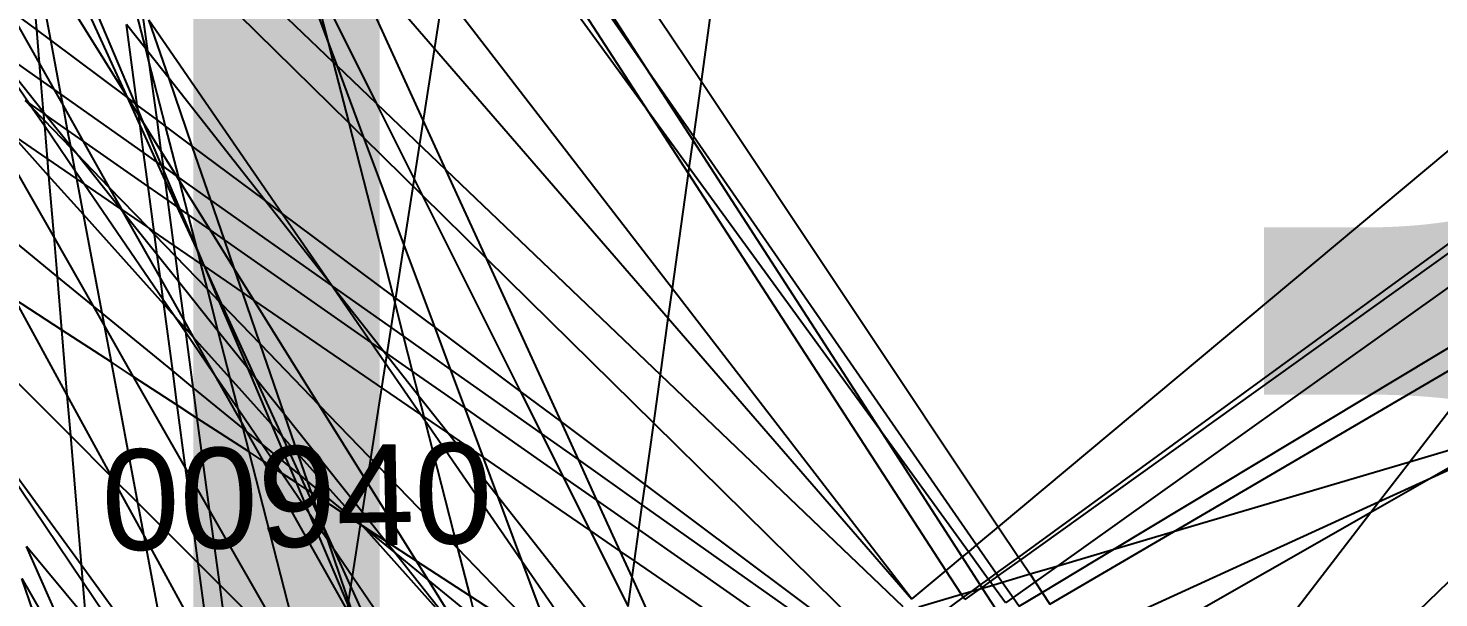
# Model space of a CAD drawing. Header units: metres. Extents: x 0 to 1324930, y 0 to 1631912.
# Drawn here: x 253727.51 to 253741.53, y 1630715.46 to 1630721.11 of the extents above; entities that cross this region are included whole.
import ezdxf
from ezdxf.enums import TextEntityAlignment as Align

# ---------------------------------------------------------------- set-up
doc = ezdxf.new("R2010")
doc.units = ezdxf.units.M
doc.header["$MEASUREMENT"] = 0
for name, color, linetype in [('A_revoir_geometrie_aberrante', 7, 'Continuous'), ('limites_parcelles', 7, 'Continuous'), ('numero_parcelle', 7, 'Continuous')]:
    doc.layers.add(name, color=color, linetype=linetype)
doc.layers.add('Numero_TF', color=7, linetype='Continuous', lineweight=0)
doc.styles.add('Style-Arial', font='arial.ttf')

msp = doc.modelspace()

# ---------------------------------------------------------------- linework, layer by layer
at = {"layer": 'A_revoir_geometrie_aberrante'}
msp.add_line((253747.95549, 1630826.37614), (0, 0), dxfattribs=at)
at = {"layer": 'limites_parcelles'}
for p, q in [((253728.47079, 1630722.75456), (253730.54143, 1630720.77677)), ((253730.70687, 1630722.68197), (253733.91277, 1630718.52804)), ((253733.6747, 1630720.28239), (253731.95896, 1630722.64133)), ((253733.6747, 1630720.28239), (253732.14889, 1630722.63516)), ((253732.32726, 1630722.62937), (253733.65602, 1630720.71161)), ((253733.65602, 1630720.71161), (253732.41862, 1630722.62641)), ((253732.8443, 1630722.61259), (253734.1997, 1630720.58165)), ((253734.1997, 1630720.58165), (253734.47606, 1630722.55962)), ((253728.50091, 1630722.33355), (253730.69605, 1630720.17291)), ((253729.97157, 1630722.36373), (253730.49186, 1630720.97038)), ((253727.70964, 1630722.14036), (253728.48047, 1630720.45469)), ((253727.51781, 1630721.99867), (253727.59313, 1630721.09874)), ((253727.7353, 1630720.99253), (253727.55778, 1630721.93456)), ((253728.48047, 1630720.45469), (253727.55778, 1630721.93456)), ((253731.66126, 1630719.70716), (253730.61987, 1630721.98448)), ((253730.61987, 1630721.98448), (253733.87153, 1630718.23282)), ((253727.94628, 1630721.8395), (253728.57169, 1630720.3677)), ((253730.30661, 1630721.69388), (253730.49186, 1630720.97038)), ((253730.30661, 1630721.69388), (253730.97013, 1630720.36729)), ((253743.8114, 1630721.72684), (253737.14969, 1630716.16138)), ((253728.68028, 1630720.90632), (253728.54374, 1630721.43889)), ((253727.31599, 1630721.30578), (253727.62116, 1630720.76374)), ((253727.59313, 1630721.09874), (253727.31599, 1630721.30578)), ((253728.6407, 1630721.29824), (253728.69637, 1630720.88586)), ((253727.59313, 1630721.09874), (253727.62116, 1630720.76374)), ((253727.7353, 1630720.99253), (253727.59313, 1630721.09874)), ((253728.59578, 1630720.3497), (253728.4894, 1630721.14899)), ((253728.68028, 1630720.90632), (253728.4894, 1630721.14899)), ((253728.91145, 1630720.61242), (253728.71049, 1630721.197)), ((253728.71049, 1630721.197), (253730.03649, 1630719.2734)), ((253744.545, 1630721.1013), (253737.35097, 1630715.85978)), ((253727.10788, 1630720.97129), (253727.52044, 1630720.36791)), ((253727.66161, 1630720.28044), (253727.11412, 1630720.96689)), ((253727.63493, 1630720.59923), (253727.11412, 1630720.96689)), ((253727.83619, 1630720.45715), (253727.7353, 1630720.99253)), ((253728.49355, 1630720.42607), (253727.7353, 1630720.99253)), ((253730.49186, 1630720.97038), (253730.54143, 1630720.77677)), ((253730.49186, 1630720.97038), (253730.57675, 1630720.74303)), ((253728.70844, 1630720.79646), (253728.68028, 1630720.90632)), ((253728.69637, 1630720.88586), (253728.68028, 1630720.90632)), ((253728.69637, 1630720.88586), (253728.70844, 1630720.79646)), ((253728.91145, 1630720.61242), (253728.69637, 1630720.88586)), ((253728.70844, 1630720.79646), (253728.78817, 1630720.20598)), ((253728.8768, 1630720.13976), (253728.70844, 1630720.79646)), ((253744.32191, 1630720.81167), (253737.36897, 1630715.83281)), ((253727.62116, 1630720.76374), (253727.63493, 1630720.59923)), ((253727.62116, 1630720.76374), (253727.7658, 1630720.50684)), ((253730.54143, 1630720.77677), (253730.69605, 1630720.17291)), ((253730.54143, 1630720.77677), (253730.57675, 1630720.74303)), ((253730.57675, 1630720.74303), (253730.84403, 1630720.02725)), ((253730.57675, 1630720.74303), (253730.97013, 1630720.36729)), ((253734.11798, 1630719.99675), (253733.65602, 1630720.71161)), ((253733.65602, 1630720.71161), (253734.12358, 1630720.0368)), ((253727.63493, 1630720.59923), (253727.66161, 1630720.28044)), ((253727.7658, 1630720.50684), (253727.63493, 1630720.59923)), ((253727.7658, 1630720.50684), (253727.85753, 1630720.34392)), ((253727.83619, 1630720.45715), (253727.7658, 1630720.50684)), ((253729.14205, 1630719.9416), (253728.91145, 1630720.61242)), ((253729.8623, 1630719.40353), (253728.91145, 1630720.61242)), ((253734.12358, 1630720.0368), (253734.1997, 1630720.58165)), ((253734.1997, 1630720.58165), (253737.14969, 1630716.16138)), ((253727.48108, 1630720.39543), (253727.55141, 1630720.32262)), ((253727.52044, 1630720.36791), (253727.48108, 1630720.39543)), ((253727.52044, 1630720.36791), (253727.55141, 1630720.32262)), ((253727.66261, 1630720.26853), (253727.52044, 1630720.36791)), ((253727.85753, 1630720.34392), (253727.83619, 1630720.45715)), ((253728.65876, 1630719.87647), (253727.83619, 1630720.45715)), ((253728.48047, 1630720.45469), (253728.49355, 1630720.42607)), ((253728.50246, 1630720.41942), (253728.48047, 1630720.45469)), ((253728.49355, 1630720.42607), (253728.62341, 1630720.14209)), ((253728.50246, 1630720.41942), (253728.49355, 1630720.42607)), ((253728.60931, 1630720.24804), (253728.50246, 1630720.41942)), ((253728.57169, 1630720.3677), (253728.50246, 1630720.41942)), ((253728.57169, 1630720.3677), (253728.60328, 1630720.29336)), ((253728.59578, 1630720.3497), (253728.57169, 1630720.3677)), ((253730.97013, 1630720.36729), (253731.42743, 1630719.45302)), ((253730.97013, 1630720.36729), (253731.66126, 1630719.70716)), ((253727.76521, 1630719.0426), (253727.08031, 1630720.24342)), ((253727.55141, 1630720.32262), (253727.67296, 1630720.14485)), ((253727.55141, 1630720.32262), (253727.6682, 1630720.20172)), ((253727.66161, 1630720.28044), (253727.66261, 1630720.26853)), ((253727.68181, 1630720.25511), (253727.66161, 1630720.28044)), ((253727.66261, 1630720.26853), (253727.6682, 1630720.20172)), ((253727.68181, 1630720.25511), (253727.66261, 1630720.26853)), ((253727.9338, 1630719.93916), (253727.68181, 1630720.25511)), ((253727.90346, 1630720.10018), (253727.68181, 1630720.25511)), ((253727.90346, 1630720.10018), (253727.85753, 1630720.34392)), ((253727.85753, 1630720.34392), (253728.05401, 1630719.99494)), ((253728.60328, 1630720.29336), (253728.59578, 1630720.3497)), ((253728.78817, 1630720.20598), (253728.59578, 1630720.3497)), ((253728.60931, 1630720.24804), (253728.60328, 1630720.29336)), ((253728.60328, 1630720.29336), (253728.65084, 1630720.18143)), ((253728.62341, 1630720.14209), (253728.60931, 1630720.24804)), ((253728.65084, 1630720.18143), (253728.60931, 1630720.24804)), ((253734.07224, 1630719.66938), (253733.6747, 1630720.28239)), ((253734.08003, 1630719.72511), (253733.6747, 1630720.28239)), ((253727.6682, 1630720.20172), (253727.67296, 1630720.14485)), ((253727.6682, 1630720.20172), (253727.9367, 1630719.92378)), ((253727.67296, 1630720.14485), (253727.70025, 1630719.81882)), ((253727.67296, 1630720.14485), (253727.97954, 1630719.69647)), ((253727.9338, 1630719.93916), (253727.90346, 1630720.10018)), ((253728.05401, 1630719.99494), (253727.90346, 1630720.10018)), ((253728.65876, 1630719.87647), (253728.62341, 1630720.14209)), ((253728.62341, 1630720.14209), (253728.78593, 1630719.7867)), ((253728.65084, 1630720.18143), (253728.83256, 1630719.75378)), ((253728.83035, 1630719.89351), (253728.65084, 1630720.18143)), ((253728.78817, 1630720.20598), (253728.83035, 1630719.89351)), ((253728.8768, 1630720.13976), (253728.78817, 1630720.20598)), ((253729.0074, 1630719.63035), (253728.8768, 1630720.13976)), ((253729.14205, 1630719.9416), (253728.8768, 1630720.13976)), ((253730.69605, 1630720.17291), (253731.13684, 1630718.45137)), ((253730.69605, 1630720.17291), (253730.84403, 1630720.02725)), ((253727.71455, 1630719.6479), (253727.34021, 1630720.06542)), ((253727.70025, 1630719.81882), (253727.34021, 1630720.06542)), ((253728.05401, 1630719.99494), (253728.31393, 1630719.53329)), ((253728.70341, 1630719.54101), (253728.05401, 1630719.99494)), ((253730.84403, 1630720.02725), (253731.54685, 1630718.14507)), ((253730.84403, 1630720.02725), (253731.42743, 1630719.45302)), ((253734.08003, 1630719.72511), (253734.11798, 1630719.99675)), ((253734.11798, 1630719.99675), (253734.12358, 1630720.0368)), ((253735.9946, 1630717.09279), (253734.11798, 1630719.99675)), ((253734.12358, 1630720.0368), (253736.93373, 1630715.98096)), ((253743.72628, 1630720.03835), (253737.73087, 1630715.76673)), ((253727.70025, 1630719.81882), (253727.71455, 1630719.6479)), ((253727.99445, 1630719.61732), (253727.70025, 1630719.81882)), ((253727.9367, 1630719.92378), (253727.9338, 1630719.93916)), ((253727.99045, 1630719.86814), (253727.9338, 1630719.93916)), ((253727.97954, 1630719.69647), (253727.9367, 1630719.92378)), ((253727.9367, 1630719.92378), (253727.99045, 1630719.86814)), ((253728.42652, 1630719.32139), (253727.99045, 1630719.86814)), ((253727.99045, 1630719.86814), (253728.31393, 1630719.53329)), ((253728.70341, 1630719.54101), (253728.65876, 1630719.87647)), ((253728.78593, 1630719.7867), (253728.65876, 1630719.87647)), ((253728.83035, 1630719.89351), (253728.85097, 1630719.74078)), ((253728.98424, 1630719.6467), (253728.83035, 1630719.89351)), ((253729.32648, 1630719.4051), (253729.14205, 1630719.9416)), ((253729.8623, 1630719.40353), (253729.14205, 1630719.9416)), ((253727.99445, 1630719.61732), (253727.97954, 1630719.69647)), ((253727.97954, 1630719.69647), (253728.06819, 1630719.56682)), ((253728.78593, 1630719.7867), (253728.86943, 1630719.60409)), ((253728.83256, 1630719.75378), (253728.78593, 1630719.7867)), ((253728.83256, 1630719.75378), (253728.85698, 1630719.69631)), ((253728.85097, 1630719.74078), (253728.83256, 1630719.75378)), ((253728.85097, 1630719.74078), (253728.85698, 1630719.69631)), ((253728.98424, 1630719.6467), (253728.85097, 1630719.74078)), ((253728.85698, 1630719.69631), (253728.86943, 1630719.60409)), ((253728.85698, 1630719.69631), (253729.01574, 1630719.32268)), ((253732.06399, 1630718.82645), (253731.66126, 1630719.70716)), ((253731.66126, 1630719.70716), (253733.79303, 1630717.67099)), ((253733.91277, 1630718.52804), (253734.07224, 1630719.66938)), ((253734.07224, 1630719.66938), (253734.08003, 1630719.72511)), ((253736.62921, 1630715.72655), (253734.07224, 1630719.66938)), ((253735.9946, 1630717.09279), (253734.08003, 1630719.72511)), ((253727.71455, 1630719.6479), (253727.76521, 1630719.0426)), ((253728.06164, 1630719.26079), (253727.71455, 1630719.6479)), ((253728.06164, 1630719.26079), (253727.99445, 1630719.61732)), ((253728.06819, 1630719.56682), (253727.99445, 1630719.61732)), ((253728.06819, 1630719.56682), (253728.85267, 1630718.41949)), ((253728.42652, 1630719.32139), (253728.06819, 1630719.56682)), ((253728.31393, 1630719.53329), (253728.43743, 1630719.31391)), ((253728.31393, 1630719.53329), (253728.69872, 1630719.13496)), ((253728.76334, 1630719.0907), (253728.70341, 1630719.54101)), ((253728.89614, 1630719.40629), (253728.70341, 1630719.54101)), ((253728.86943, 1630719.60409), (253728.89614, 1630719.40629)), ((253728.86943, 1630719.60409), (253728.98983, 1630719.3408)), ((253729.01645, 1630719.59503), (253728.98424, 1630719.6467)), ((253729.0074, 1630719.63035), (253728.98424, 1630719.6467)), ((253729.01645, 1630719.59503), (253729.0074, 1630719.63035)), ((253729.32648, 1630719.4051), (253729.0074, 1630719.63035)), ((253729.10167, 1630719.26262), (253729.01645, 1630719.59503)), ((253729.31798, 1630719.11141), (253729.01645, 1630719.59503)), ((253727.79831, 1630718.64712), (253726.8103, 1630719.45453)), ((253728.89614, 1630719.40629), (253728.95662, 1630718.95832)), ((253728.98983, 1630719.3408), (253728.89614, 1630719.40629)), ((253729.46206, 1630719.0107), (253729.32648, 1630719.4051)), ((253730.5285, 1630718.55654), (253729.32648, 1630719.4051)), ((253730.5285, 1630718.55654), (253729.8623, 1630719.40353)), ((253730.03649, 1630719.2734), (253729.8623, 1630719.40353)), ((253731.42743, 1630719.45302), (253732.40066, 1630717.50722)), ((253731.42743, 1630719.45302), (253732.06399, 1630718.82645)), ((253728.24627, 1630718.28104), (253728.06164, 1630719.26079)), ((253728.85907, 1630718.3714), (253728.06164, 1630719.26079)), ((253728.44932, 1630719.2928), (253728.42652, 1630719.32139)), ((253728.43743, 1630719.31391), (253728.42652, 1630719.32139)), ((253728.43743, 1630719.31391), (253728.44932, 1630719.2928)), ((253728.69872, 1630719.13496), (253728.43743, 1630719.31391)), ((253728.44932, 1630719.2928), (253728.82532, 1630718.62496)), ((253728.79395, 1630718.8607), (253728.44932, 1630719.2928)), ((253728.98983, 1630719.3408), (253729.19877, 1630718.88387)), ((253729.01574, 1630719.32268), (253728.98983, 1630719.3408)), ((253729.01574, 1630719.32268), (253729.19355, 1630718.90423)), ((253729.10167, 1630719.26262), (253729.01574, 1630719.32268)), ((253729.19355, 1630718.90423), (253729.10167, 1630719.26262)), ((253729.31798, 1630719.11141), (253729.10167, 1630719.26262)), ((253730.03649, 1630719.2734), (253730.53267, 1630718.5536)), ((253731.13684, 1630718.45137), (253730.03649, 1630719.2734)), ((253728.69872, 1630719.13496), (253728.76683, 1630719.06445)), ((253728.76334, 1630719.0907), (253728.69872, 1630719.13496)), ((253729.56195, 1630718.72011), (253729.31798, 1630719.11141)), ((253729.46206, 1630719.0107), (253729.31798, 1630719.11141)), ((253727.76521, 1630719.0426), (253727.79831, 1630718.64712)), ((253728.15881, 1630718.35251), (253727.76521, 1630719.0426)), ((253728.76683, 1630719.06445), (253728.76334, 1630719.0907)), ((253728.95662, 1630718.95832), (253728.76334, 1630719.0907)), ((253728.79395, 1630718.8607), (253728.76683, 1630719.06445)), ((253728.76683, 1630719.06445), (253728.97079, 1630718.85331)), ((253729.56195, 1630718.72011), (253729.46206, 1630719.0107)), ((253730.92016, 1630717.99148), (253729.46206, 1630719.0107)), ((253728.82532, 1630718.62496), (253728.79395, 1630718.8607)), ((253729.00563, 1630718.59529), (253728.79395, 1630718.8607)), ((253728.95662, 1630718.95832), (253728.97079, 1630718.85331)), ((253729.2272, 1630718.773), (253728.95662, 1630718.95832)), ((253728.97079, 1630718.85331), (253729.00563, 1630718.59529)), ((253728.97079, 1630718.85331), (253729.2918, 1630718.52102)), ((253729.19877, 1630718.88387), (253729.19355, 1630718.90423)), ((253729.19355, 1630718.90423), (253729.24729, 1630718.77777)), ((253729.2272, 1630718.773), (253729.19877, 1630718.88387)), ((253729.19877, 1630718.88387), (253729.24729, 1630718.77777)), ((253732.8056, 1630717.20471), (253732.06399, 1630718.82645)), ((253732.06399, 1630718.82645), (253733.72591, 1630717.19064)), ((253729.2918, 1630718.52102), (253729.2272, 1630718.773)), ((253729.2584, 1630718.75163), (253729.2272, 1630718.773)), ((253729.24729, 1630718.77777), (253729.2584, 1630718.75163)), ((253729.24729, 1630718.77777), (253729.25963, 1630718.75078)), ((253729.2584, 1630718.75163), (253729.40711, 1630718.40165)), ((253729.25963, 1630718.75078), (253729.2584, 1630718.75163)), ((253729.25963, 1630718.75078), (253729.43022, 1630718.37773)), ((253729.64127, 1630718.4894), (253729.25963, 1630718.75078)), ((253729.64127, 1630718.4894), (253729.56195, 1630718.72011)), ((253729.75391, 1630718.41225), (253729.56195, 1630718.72011)), ((253727.79831, 1630718.64712), (253727.84265, 1630718.1173)), ((253728.15881, 1630718.35251), (253727.79831, 1630718.64712)), ((253728.85267, 1630718.41949), (253728.82532, 1630718.62496)), ((253728.82532, 1630718.62496), (253729.05724, 1630718.21304)), ((253729.00563, 1630718.59529), (253729.05724, 1630718.21304)), ((253729.39929, 1630718.10171), (253729.00563, 1630718.59529)), ((253730.54581, 1630718.53454), (253730.5285, 1630718.55654)), ((253730.53267, 1630718.5536), (253730.5285, 1630718.55654)), ((253730.53267, 1630718.5536), (253730.54581, 1630718.53454)), ((253731.23819, 1630718.05555), (253730.53267, 1630718.5536)), ((253727.93059, 1630717.06657), (253726.46385, 1630718.53032)), ((253727.37539, 1630718.42162), (253727.89698, 1630717.46824)), ((253727.84265, 1630718.1173), (253727.37539, 1630718.42162)), ((253728.85907, 1630718.3714), (253728.85267, 1630718.41949)), ((253728.85267, 1630718.41949), (253728.97059, 1630718.24702)), ((253729.39929, 1630718.10171), (253729.2918, 1630718.52102)), ((253729.2918, 1630718.52102), (253729.40711, 1630718.40165)), ((253729.81745, 1630717.97688), (253729.64127, 1630718.4894)), ((253729.75391, 1630718.41225), (253729.64127, 1630718.4894)), ((253730.40379, 1630717.36992), (253729.75391, 1630718.41225)), ((253731.4138, 1630717.27536), (253729.75391, 1630718.41225)), ((253730.54581, 1630718.53454), (253730.92016, 1630717.99148)), ((253731.03744, 1630717.9095), (253730.54581, 1630718.53454)), ((253731.13684, 1630718.45137), (253731.23819, 1630718.05555)), ((253731.54685, 1630718.14507), (253731.13684, 1630718.45137)), ((253733.87153, 1630718.23282), (253733.91277, 1630718.52804)), ((253733.91277, 1630718.52804), (253736.29219, 1630715.44499)), ((253738.28715, 1630715.93134), (253742.52877, 1630718.48361)), ((253728.26931, 1630718.15878), (253728.15881, 1630718.35251)), ((253728.24627, 1630718.28104), (253728.15881, 1630718.35251)), ((253728.26931, 1630718.15878), (253728.24627, 1630718.28104)), ((253728.94734, 1630717.70811), (253728.24627, 1630718.28104)), ((253728.94734, 1630717.70811), (253728.85907, 1630718.3714)), ((253728.97059, 1630718.24702), (253728.85907, 1630718.3714)), ((253729.40711, 1630718.40165), (253729.68881, 1630717.73871)), ((253729.40711, 1630718.40165), (253729.43022, 1630718.37773)), ((253729.43022, 1630718.37773), (253729.76761, 1630717.63991)), ((253729.43022, 1630718.37773), (253729.81745, 1630717.97688)), ((253728.33791, 1630717.79475), (253728.26931, 1630718.15878)), ((253728.5591, 1630717.65069), (253728.26931, 1630718.15878)), ((253728.97059, 1630718.24702), (253729.07284, 1630718.09747)), ((253729.0672, 1630718.13927), (253728.97059, 1630718.24702)), ((253729.05724, 1630718.21304), (253729.0672, 1630718.13927)), ((253729.05724, 1630718.21304), (253729.15206, 1630718.04463)), ((253729.0672, 1630718.13927), (253729.07284, 1630718.09747)), ((253729.15206, 1630718.04463), (253729.0672, 1630718.13927)), ((253731.54685, 1630718.14507), (253731.70274, 1630717.72761)), ((253732.40066, 1630717.50722), (253731.54685, 1630718.14507)), ((253733.79303, 1630717.67099), (253733.87153, 1630718.23282)), ((253733.87153, 1630718.23282), (253736.28965, 1630715.44286)), ((253727.84265, 1630718.1173), (253727.89698, 1630717.46824)), ((253728.33791, 1630717.79475), (253727.84265, 1630718.1173)), ((253729.07284, 1630718.09747), (253729.1475, 1630717.54454)), ((253729.07284, 1630718.09747), (253729.35296, 1630717.6878)), ((253729.15206, 1630718.04463), (253729.35296, 1630717.6878)), ((253729.51879, 1630717.6356), (253729.15206, 1630718.04463)), ((253729.51879, 1630717.6356), (253729.39929, 1630718.10171)), ((253729.68881, 1630717.73871), (253729.39929, 1630718.10171)), ((253730.92016, 1630717.99148), (253731.4138, 1630717.27536)), ((253731.03744, 1630717.9095), (253730.92016, 1630717.99148)), ((253731.23819, 1630718.05555), (253731.3275, 1630717.70675)), ((253731.70274, 1630717.72761), (253731.23819, 1630718.05555)), ((253738.8895, 1630716.10959), (253742.18779, 1630718.04091)), ((253741.2348, 1630716.80363), (253742.18779, 1630718.04091)), ((253730.0588, 1630717.27482), (253729.81745, 1630717.97688)), ((253729.81745, 1630717.97688), (253730.40379, 1630717.36992)), ((253731.39052, 1630717.4606), (253731.03744, 1630717.9095)), ((253731.3275, 1630717.70675), (253731.03744, 1630717.9095)), ((253728.60126, 1630716.39727), (253728.33791, 1630717.79475)), ((253728.5591, 1630717.65069), (253728.33791, 1630717.79475)), ((253728.99256, 1630717.36839), (253728.94734, 1630717.70811)), ((253729.1475, 1630717.54454), (253728.94734, 1630717.70811)), ((253729.68881, 1630717.73871), (253729.92527, 1630717.18225)), ((253729.76761, 1630717.63991), (253729.68881, 1630717.73871)), ((253731.3275, 1630717.70675), (253731.39052, 1630717.4606)), ((253731.84581, 1630717.34444), (253731.3275, 1630717.70675)), ((253731.70274, 1630717.72761), (253731.84581, 1630717.34444)), ((253732.6112, 1630717.08629), (253731.70274, 1630717.72761)), ((253729.07548, 1630716.74534), (253728.5591, 1630717.65069)), ((253728.99256, 1630717.36839), (253728.5591, 1630717.65069)), ((253729.35296, 1630717.6878), (253729.63287, 1630717.19063)), ((253729.35296, 1630717.6878), (253729.59686, 1630717.33108)), ((253729.59686, 1630717.33108), (253729.51879, 1630717.6356)), ((253729.92527, 1630717.18225), (253729.51879, 1630717.6356)), ((253729.76761, 1630717.63991), (253730.03063, 1630717.06474)), ((253730.0588, 1630717.27482), (253729.76761, 1630717.63991)), ((253733.72591, 1630717.19064), (253733.79303, 1630717.67099)), ((253733.79303, 1630717.67099), (253736.20222, 1630715.36983)), ((253727.89698, 1630717.46824), (253727.93059, 1630717.06657)), ((253727.89698, 1630717.46824), (253728.34054, 1630716.65745)), ((253729.1475, 1630717.54454), (253729.18851, 1630717.24076)), ((253729.64673, 1630717.13655), (253729.1475, 1630717.54454)), ((253731.39052, 1630717.4606), (253731.44309, 1630717.25531)), ((253731.67919, 1630717.0936), (253731.39052, 1630717.4606)), ((253732.40066, 1630717.50722), (253732.6112, 1630717.08629)), ((253732.8056, 1630717.20471), (253732.40066, 1630717.50722)), ((253726.85655, 1630717.40186), (253728.03788, 1630715.7847)), ((253726.86712, 1630717.37805), (253728.05159, 1630715.62086)), ((253729.07548, 1630716.74534), (253728.99256, 1630717.36839)), ((253729.18851, 1630717.24076), (253728.99256, 1630717.36839)), ((253729.63287, 1630717.19063), (253729.59686, 1630717.33108)), ((253729.59686, 1630717.33108), (253729.83515, 1630716.98258)), ((253731.37026, 1630715.81982), (253730.40379, 1630717.36992)), ((253730.40379, 1630717.36992), (253731.77797, 1630715.9474)), ((253731.84581, 1630717.34444), (253732.02892, 1630716.85406)), ((253732.82412, 1630716.6606), (253731.84581, 1630717.34444)), ((253729.18851, 1630717.24076), (253729.3112, 1630716.33205)), ((253729.70651, 1630716.9034), (253729.18851, 1630717.24076)), ((253729.64673, 1630717.13655), (253729.63287, 1630717.19063)), ((253729.63287, 1630717.19063), (253729.67744, 1630717.11145)), ((253729.92527, 1630717.18225), (253730.10319, 1630716.76352)), ((253730.03063, 1630717.06474), (253729.92527, 1630717.18225)), ((253730.19344, 1630716.88316), (253730.0588, 1630717.27482)), ((253731.05604, 1630716.02447), (253730.0588, 1630717.27482)), ((253731.4138, 1630717.27536), (253731.45222, 1630717.21963)), ((253731.44309, 1630717.25531), (253731.4138, 1630717.27536)), ((253731.44309, 1630717.25531), (253731.45222, 1630717.21963)), ((253731.67919, 1630717.0936), (253731.44309, 1630717.25531)), ((253731.45222, 1630717.21963), (253731.77797, 1630715.9474)), ((253731.45222, 1630717.21963), (253732.4127, 1630715.82629)), ((253732.97823, 1630716.82718), (253732.8056, 1630717.20471)), ((253733.64071, 1630716.58083), (253732.8056, 1630717.20471)), ((253733.64071, 1630716.58083), (253733.72591, 1630717.19064)), ((253733.72591, 1630717.19064), (253735.76392, 1630715.18466)), ((253742.84201, 1630717.27924), (253741.40912, 1630716.62465)), ((253727.93059, 1630717.06657), (253728.03788, 1630715.7847)), ((253728.34054, 1630716.65745), (253727.93059, 1630717.06657)), ((253729.70651, 1630716.9034), (253729.64673, 1630717.13655)), ((253729.67744, 1630717.11145), (253729.64673, 1630717.13655)), ((253729.67744, 1630717.11145), (253729.84558, 1630716.81283)), ((253729.83515, 1630716.98258), (253729.67744, 1630717.11145)), ((253730.03063, 1630717.06474), (253730.20726, 1630716.67848)), ((253730.19344, 1630716.88316), (253730.03063, 1630717.06474)), ((253732.17473, 1630716.46358), (253731.67919, 1630717.0936)), ((253732.02892, 1630716.85406), (253731.67919, 1630717.0936)), ((253732.6112, 1630717.08629), (253732.82412, 1630716.6606)), ((253732.97823, 1630716.82718), (253732.6112, 1630717.08629)), ((253736.79045, 1630715.86125), (253735.9946, 1630717.09279)), ((253736.85258, 1630715.91316), (253735.9946, 1630717.09279)), ((253742.24966, 1630717.10395), (253741.2348, 1630716.80363)), ((253741.40912, 1630716.62465), (253742.24966, 1630717.10395)), ((253730.26087, 1630714.74105), (253729.70651, 1630716.9034)), ((253729.84558, 1630716.81283), (253729.70651, 1630716.9034)), ((253729.83515, 1630716.98258), (253730.03602, 1630716.68879)), ((253730.10319, 1630716.76352), (253729.83515, 1630716.98258)), ((253730.28589, 1630716.61423), (253730.19344, 1630716.88316)), ((253730.83323, 1630716.16958), (253730.19344, 1630716.88316)), ((253729.20153, 1630715.79823), (253729.07548, 1630716.74534)), ((253729.3112, 1630716.33205), (253729.07548, 1630716.74534)), ((253729.84558, 1630716.81283), (253730.80095, 1630715.11593)), ((253730.03602, 1630716.68879), (253729.84558, 1630716.81283)), ((253730.10319, 1630716.76352), (253730.1728, 1630716.59971)), ((253730.20726, 1630716.67848), (253730.10319, 1630716.76352)), ((253732.02892, 1630716.85406), (253732.17473, 1630716.46358)), ((253733.09129, 1630716.12644), (253732.02892, 1630716.85406)), ((253733.16261, 1630716.42399), (253732.97823, 1630716.82718)), ((253733.61256, 1630716.37939), (253732.97823, 1630716.82718)), ((253741.2348, 1630716.80363), (253738.8895, 1630716.10959)), ((253740.92748, 1630716.40463), (253741.2348, 1630716.80363)), ((253728.34054, 1630716.65745), (253728.66345, 1630716.06722)), ((253728.60126, 1630716.39727), (253728.34054, 1630716.65745)), ((253730.03602, 1630716.68879), (253730.29737, 1630716.30656)), ((253730.1728, 1630716.59971), (253730.03602, 1630716.68879)), ((253730.1728, 1630716.59971), (253730.29737, 1630716.30656)), ((253730.27317, 1630716.53434), (253730.1728, 1630716.59971)), ((253730.20726, 1630716.67848), (253730.27317, 1630716.53434)), ((253730.28589, 1630716.61423), (253730.20726, 1630716.67848)), ((253730.32494, 1630716.50062), (253730.28589, 1630716.61423)), ((253730.81723, 1630716.18), (253730.28589, 1630716.61423)), ((253732.82412, 1630716.6606), (253733.09129, 1630716.12644)), ((253733.16261, 1630716.42399), (253732.82412, 1630716.6606)), ((253740.85247, 1630716.30725), (253741.40912, 1630716.62465)), ((253741.40912, 1630716.62465), (253740.92748, 1630716.40463)), ((253730.27317, 1630716.53434), (253730.43502, 1630716.1804)), ((253730.32494, 1630716.50062), (253730.27317, 1630716.53434)), ((253730.43502, 1630716.1804), (253730.32494, 1630716.50062)), ((253730.81723, 1630716.18), (253730.32494, 1630716.50062)), ((253732.17473, 1630716.46358), (253732.4127, 1630715.82629)), ((253733.40567, 1630714.8986), (253732.17473, 1630716.46358)), ((253733.61256, 1630716.37939), (253733.64071, 1630716.58083)), ((253735.58176, 1630715.13075), (253733.64071, 1630716.58083)), ((253728.66345, 1630716.06722), (253728.60126, 1630716.39727)), ((253729.20153, 1630715.79823), (253728.60126, 1630716.39727)), ((253729.3112, 1630716.33205), (253729.41157, 1630715.58861)), ((253730.16286, 1630714.83886), (253729.3112, 1630716.33205)), ((253730.29737, 1630716.30656), (253730.79099, 1630715.1449)), ((253730.29737, 1630716.30656), (253730.48698, 1630716.02925)), ((253733.39325, 1630715.91962), (253733.16261, 1630716.42399)), ((253733.57821, 1630716.13348), (253733.16261, 1630716.42399)), ((253733.57821, 1630716.13348), (253733.61256, 1630716.37939)), ((253735.44053, 1630715.08896), (253733.61256, 1630716.37939)), ((253740.92748, 1630716.40463), (253737.90793, 1630715.02522)), ((253738.09985, 1630714.73765), (253740.85247, 1630716.30725)), ((253739.07827, 1630714.00378), (253740.85247, 1630716.30725)), ((253740.85247, 1630716.30725), (253740.92748, 1630716.40463)), ((253730.48698, 1630716.02925), (253730.43502, 1630716.1804)), ((253730.43502, 1630716.1804), (253730.53878, 1630715.95349)), ((253730.84214, 1630716.15964), (253730.81723, 1630716.18)), ((253730.83323, 1630716.16958), (253730.81723, 1630716.18)), ((253730.84214, 1630716.15964), (253730.83323, 1630716.16958)), ((253731.05604, 1630716.02447), (253730.83323, 1630716.16958)), ((253737.14969, 1630716.16138), (253736.93373, 1630715.98096)), ((253737.14969, 1630716.16138), (253737.35097, 1630715.85978)), ((253728.95269, 1630714.53238), (253728.66345, 1630716.06722)), ((253728.66345, 1630716.06722), (253729.32719, 1630714.85399)), ((253730.79099, 1630715.1449), (253730.48698, 1630716.02925)), ((253730.48698, 1630716.02925), (253730.53878, 1630715.95349)), ((253731.80255, 1630715.08848), (253730.84214, 1630716.15964)), ((253731.1468, 1630715.91067), (253730.84214, 1630716.15964)), ((253731.1468, 1630715.91067), (253731.05604, 1630716.02447)), ((253731.37026, 1630715.81982), (253731.05604, 1630716.02447)), ((253733.09129, 1630716.12644), (253733.47112, 1630715.36703)), ((253733.39325, 1630715.91962), (253733.09129, 1630716.12644)), ((253733.53478, 1630715.82268), (253733.57821, 1630716.13348)), ((253735.18197, 1630715.01244), (253733.57821, 1630716.13348)), ((253737.66339, 1630715.39165), (253738.8895, 1630716.10959)), ((253738.8895, 1630716.10959), (253738.28715, 1630715.93134)), ((253728.02643, 1630714.76744), (253727.49521, 1630715.96368)), ((253728.0818, 1630715.25985), (253727.49521, 1630715.96368)), ((253730.53878, 1630715.95349), (253731.44439, 1630713.97306)), ((253730.53878, 1630715.95349), (253731.85532, 1630714.02801)), ((253731.80255, 1630715.08848), (253731.1468, 1630715.91067)), ((253731.48691, 1630715.63273), (253731.1468, 1630715.91067)), ((253731.77797, 1630715.9474), (253731.89877, 1630715.47561)), ((253731.77797, 1630715.9474), (253732.73892, 1630714.95265)), ((253733.51203, 1630715.65986), (253733.39325, 1630715.91962)), ((253733.53478, 1630715.82268), (253733.39325, 1630715.91962)), ((253736.85258, 1630715.91316), (253736.79045, 1630715.86125)), ((253736.93373, 1630715.98096), (253736.85258, 1630715.91316)), ((253737.05059, 1630715.64092), (253736.85258, 1630715.91316)), ((253736.93373, 1630715.98096), (253737.1295, 1630715.69841)), ((253737.58512, 1630715.50892), (253738.28715, 1630715.93134)), ((253738.28715, 1630715.93134), (253737.73087, 1630715.76673)), ((253728.03788, 1630715.7847), (253728.05159, 1630715.62086)), ((253728.03788, 1630715.7847), (253728.95269, 1630714.53238)), ((253729.32719, 1630714.85399), (253729.20153, 1630715.79823)), ((253729.41157, 1630715.58861), (253729.20153, 1630715.79823)), ((253731.48691, 1630715.63273), (253731.37026, 1630715.81982)), ((253731.89877, 1630715.47561), (253731.37026, 1630715.81982)), ((253732.4127, 1630715.82629), (253732.73892, 1630714.95265)), ((253732.4127, 1630715.82629), (253733.2701, 1630714.58248)), ((253733.51203, 1630715.65986), (253733.53478, 1630715.82268)), ((253734.85782, 1630714.91652), (253733.53478, 1630715.82268)), ((253736.79045, 1630715.86125), (253736.62921, 1630715.72655)), ((253736.97053, 1630715.58259), (253736.79045, 1630715.86125)), ((253737.35097, 1630715.85978), (253737.1295, 1630715.69841)), ((253737.36897, 1630715.83281), (253737.14667, 1630715.67363)), ((253737.35097, 1630715.85978), (253737.36897, 1630715.83281)), ((253737.36897, 1630715.83281), (253737.46548, 1630715.68819)), ((253737.73087, 1630715.76673), (253737.46548, 1630715.68819)), ((253737.73087, 1630715.76673), (253737.51549, 1630715.61327)), ((253727.5629, 1630715.31044), (253727.4478, 1630715.64763)), ((253727.4478, 1630715.64763), (253727.80448, 1630715.02744)), ((253728.05159, 1630715.62086), (253728.0818, 1630715.25985)), ((253728.05159, 1630715.62086), (253729.01764, 1630714.18768)), ((253731.88033, 1630715.00174), (253731.48691, 1630715.63273)), ((253731.95688, 1630715.24866), (253731.48691, 1630715.63273)), ((253733.47112, 1630715.36703), (253733.51203, 1630715.65986)), ((253733.97185, 1630714.65434), (253733.51203, 1630715.65986)), ((253736.62921, 1630715.72655), (253736.29219, 1630715.44499)), ((253736.78473, 1630715.48674), (253736.62921, 1630715.72655)), ((253737.05059, 1630715.64092), (253736.97053, 1630715.58259)), ((253737.06785, 1630715.61719), (253736.98603, 1630715.5586)), ((253737.1295, 1630715.69841), (253737.05059, 1630715.64092)), ((253737.06785, 1630715.61719), (253737.05059, 1630715.64092)), ((253737.14667, 1630715.67363), (253737.06785, 1630715.61719)), ((253737.09578, 1630715.57879), (253737.06785, 1630715.61719)), ((253737.19254, 1630715.60742), (253737.09578, 1630715.57879)), ((253737.1295, 1630715.69841), (253737.14667, 1630715.67363)), ((253737.14667, 1630715.67363), (253737.19254, 1630715.60742)), ((253737.46548, 1630715.68819), (253737.19254, 1630715.60742)), ((253737.19254, 1630715.60742), (253737.29656, 1630715.45729)), ((253737.51549, 1630715.61327), (253737.29656, 1630715.45729)), ((253737.46548, 1630715.68819), (253737.51549, 1630715.61327)), ((253737.51549, 1630715.61327), (253737.58512, 1630715.50892)), ((253740.40207, 1630714.4388), (253741.72139, 1630715.70896)), ((253729.41157, 1630715.58861), (253729.5709, 1630714.40852)), ((253730.16286, 1630714.83886), (253729.41157, 1630715.58861)), ((253731.89877, 1630715.47561), (253731.95688, 1630715.24866)), ((253732.75088, 1630714.92065), (253731.89877, 1630715.47561)), ((253736.78473, 1630715.48674), (253736.36044, 1630715.36118)), ((253736.87608, 1630715.51377), (253736.78473, 1630715.48674)), ((253736.80214, 1630715.4599), (253736.78473, 1630715.48674)), ((253736.87608, 1630715.51377), (253736.80214, 1630715.4599)), ((253736.95678, 1630715.53765), (253736.81675, 1630715.43738)), ((253736.97053, 1630715.58259), (253736.87608, 1630715.51377)), ((253736.95678, 1630715.53765), (253736.87608, 1630715.51377)), ((253736.98603, 1630715.5586), (253736.95678, 1630715.53765)), ((253736.9927, 1630715.54828), (253736.95678, 1630715.53765)), ((253736.98603, 1630715.5586), (253736.97053, 1630715.58259)), ((253736.9927, 1630715.54828), (253736.98603, 1630715.5586)), ((253737.09578, 1630715.57879), (253736.9927, 1630715.54828)), ((253737.12876, 1630715.33773), (253736.9927, 1630715.54828)), ((253737.22252, 1630715.40453), (253737.09578, 1630715.57879)), ((253737.35622, 1630715.37118), (253737.58512, 1630715.50892)), ((253737.58512, 1630715.50892), (253737.66339, 1630715.39165)), ((253736.80214, 1630715.4599), (253736.47896, 1630715.22444)), ((253736.81675, 1630715.43738), (253736.80214, 1630715.4599)), ((253737.29656, 1630715.45729), (253737.22252, 1630715.40453)), ((253737.29656, 1630715.45729), (253737.35622, 1630715.37118))]:
    msp.add_line(p, q, dxfattribs=at)

# ---------------------------------------------------------------- texts
at = {"layer": 'numero_parcelle', "color": 5, "lineweight": 0, "style": 'Style-Arial'}
msp.add_text('00940', height=1, rotation=1.13223, dxfattribs=at).set_placement((253728.22996, 1630716.92266, 22.11556), align=Align.TOP_LEFT)
at = {"layer": 'numero_tf', "color": 4, "linetype": 'Continuous', "lineweight": 0, "style": 'Style-Arial'}
msp.add_text('TF 1136', height=15, dxfattribs=at).set_placement((253680.81149, 1630710.67048))

doc.saveas('drawing.dxf')
